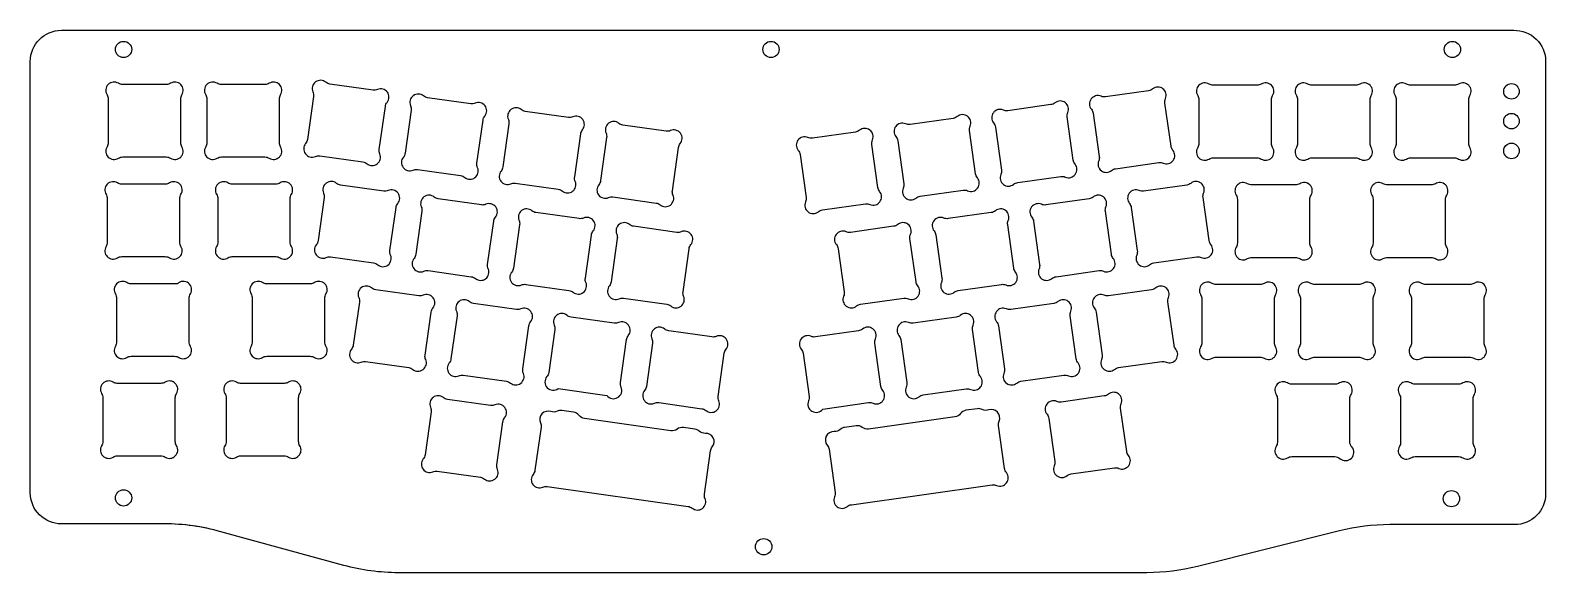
# Model space of a CAD drawing. Header units: millimetres. Extents: x 56 to 348, y 28 to 132.
import ezdxf

# ---------------------------------------------------------------- set-up
doc = ezdxf.new("R2010")
doc.units = ezdxf.units.MM
doc.layers.get('0').update_dxf_attribs({"linetype": 'CONTINUOUS'})

msp = doc.modelspace()

# ---------------------------------------------------------------- linework, layer by layer
for points in [[(61.59, 132.44), (342.02, 132.44, -0.422941), (348.19, 126.44), (348.19, 42.98, -0.41421), (342.19, 36.98), (318.08, 36.98, 0.061512), (308.35, 35.78), (280.94, 28.9, -0.061512), (271.21, 27.7), (211.18, 27.7), (126.67, 27.7, -0.066919), (116.11, 29.12), (92.35, 35.62, 0.069044), (81.48, 37.13), (65, 37.13), (61.59, 37.13, -0.414214), (55.59, 43.13), (55.59, 126.44, -0.414105)], [(82.67, 107.74, 0.78781), (84.87, 109.94, -0.138164), (84.64, 110.77), (84.64, 119.18, -0.138164), (84.87, 120.01, 0.78781), (82.67, 122.21, -0.138138), (81.84, 121.98), (73.43, 121.98, -0.138138), (72.6, 122.21, 0.78781), (70.4, 120.01, -0.138164), (70.64, 119.18), (70.64, 110.77, -0.138164), (70.4, 109.94, 0.78781), (72.6, 107.74, -0.138138), (73.43, 107.98), (81.84, 107.98, -0.138138)], [(89.45, 109.94, 0.78781), (91.65, 107.74, -0.138138), (92.48, 107.98), (100.89, 107.98, -0.138138), (101.72, 107.74, 0.78781), (103.92, 109.94, -0.138164), (103.69, 110.77), (103.69, 119.18, -0.138164), (103.92, 120.01, 0.78781), (101.72, 122.21, -0.138138), (100.89, 121.98), (92.48, 121.98, -0.138138), (91.65, 122.21, 0.78781), (89.45, 120.01, -0.138164), (89.69, 119.18), (89.69, 110.77, -0.138164)], [(124.14, 117.74, -0.138146), (124.48, 118.53, 0.78779), (122.61, 121.02, -0.138151), (121.76, 120.9), (113.43, 122.07, -0.138154), (112.64, 122.42, 0.787741), (110.16, 120.55, -0.138132), (110.27, 119.69), (109.1, 111.36, -0.138169), (108.75, 110.58, 0.787946), (110.63, 108.09, -0.138168), (111.48, 108.21), (119.81, 107.04, -0.138137), (120.6, 106.69, 0.787764), (123.08, 108.56, -0.138154), (122.97, 109.42)], [(129.02, 117.89, -0.138142), (129.14, 117.04), (127.97, 108.71, -0.138153), (127.62, 107.93, 0.787785), (129.49, 105.44, -0.138143), (130.35, 105.56), (138.67, 104.39, -0.138167), (139.46, 104.04, 0.787939), (141.95, 105.91, -0.138169), (141.83, 106.77), (143, 115.09, -0.138127), (143.35, 115.88, 0.787716), (141.47, 118.37, -0.138152), (140.62, 118.25), (132.29, 119.42, -0.138158), (131.51, 119.77, 0.787801)], [(263.19, 119.58, -0.138156), (262.34, 119.7, 0.787845), (260.47, 117.21, -0.138156), (260.82, 116.42), (262, 108.1, -0.138142), (261.89, 107.24, 0.787782), (264.38, 105.37, -0.138154), (265.16, 105.72), (273.49, 106.91, -0.138154), (274.34, 106.79, 0.78779), (276.21, 109.28, -0.138144), (275.86, 110.07), (274.68, 118.39, -0.138154), (274.79, 119.25, 0.787824), (272.3, 121.12, -0.138152), (271.52, 120.77)], [(281, 109.79, 0.78781), (283.2, 107.59, -0.138151), (284.03, 107.82), (292.44, 107.82, -0.138151), (293.27, 107.59, 0.78781), (295.47, 109.79, -0.138152), (295.23, 110.62), (295.23, 119.03, -0.138152), (295.47, 119.86, 0.78781), (293.27, 122.06, -0.138151), (292.44, 121.83), (284.03, 121.83, -0.138151), (283.2, 122.06, 0.78781), (281, 119.86, -0.138152), (281.23, 119.03), (281.23, 110.62, -0.138152)], [(314.52, 109.79, -0.138156), (314.28, 110.62), (314.28, 119.03, -0.138156), (314.52, 119.86, 0.78781), (312.32, 122.06, -0.138147), (311.49, 121.83), (303.08, 121.83, -0.138147), (302.25, 122.06, 0.78781), (300.05, 119.86, -0.138156), (300.28, 119.03), (300.28, 110.62, -0.138156), (300.05, 109.79, 0.78781), (302.25, 107.59, -0.138147), (303.08, 107.83), (311.49, 107.83, -0.138147), (312.32, 107.59, 0.78781)], [(333.33, 110.62), (333.33, 119.03, -0.138156), (333.57, 119.86, 0.78781), (331.37, 122.06, -0.138147), (330.54, 121.83), (322.13, 121.83, -0.138147), (321.3, 122.06, 0.78781), (319.1, 119.86, -0.138156), (319.33, 119.03), (319.33, 110.62, -0.138156), (319.1, 109.79, 0.78781), (321.3, 107.59, -0.138147), (322.13, 107.83), (330.54, 107.83, -0.138147), (331.37, 107.59, 0.78781), (333.57, 109.79, -0.138156)], [(161.87, 112.44, -0.138149), (162.21, 113.23, 0.787797), (160.34, 115.72, -0.13815), (159.49, 115.6), (151.16, 116.77, -0.138159), (150.37, 117.12, 0.787872), (147.89, 115.24, -0.138159), (148, 114.39), (146.83, 106.06, -0.138137), (146.49, 105.27, 0.787742), (148.36, 102.79, -0.138149), (149.21, 102.91), (157.54, 101.74, -0.138161), (158.33, 101.39, 0.78783), (160.81, 103.26, -0.138147), (160.7, 104.12)], [(245.47, 102.71, -0.138145), (246.26, 103.06), (254.59, 104.22, -0.138145), (255.44, 104.11, 0.787785), (257.31, 106.59, -0.138152), (256.97, 107.38), (255.8, 115.71, -0.138164), (255.92, 116.56, 0.787834), (253.44, 118.43, -0.138145), (252.65, 118.09), (244.32, 116.92, -0.138145), (243.47, 117.04, 0.787836), (241.59, 114.55, -0.138164), (241.94, 113.77), (243.1, 105.44, -0.138152), (242.99, 104.58, 0.787787)], [(166.87, 111.74), (165.71, 103.41, -0.138158), (165.36, 102.62, 0.787836), (167.23, 100.14, -0.138151), (168.09, 100.26), (176.42, 99.09, -0.138145), (177.2, 98.75, 0.787785), (179.69, 100.62, -0.138152), (179.57, 101.47), (180.74, 109.8, -0.138158), (181.08, 110.59, 0.787836), (179.21, 113.07, -0.138151), (178.35, 112.96), (170.03, 114.12, -0.138145), (169.24, 114.47, 0.787785), (166.75, 112.59, -0.138152)], [(236.58, 101.47, 0.78779), (238.46, 103.95, -0.138149), (238.11, 104.74), (236.94, 113.07, -0.138154), (237.06, 113.92, 0.78783), (234.57, 115.79, -0.138154), (233.78, 115.44), (225.46, 114.27, -0.138149), (224.6, 114.39, 0.78779), (222.73, 111.91, -0.138149), (223.08, 111.12), (224.25, 102.79, -0.138154), (224.13, 101.94, 0.78783), (226.62, 100.06, -0.138154), (227.4, 100.41), (235.73, 101.58, -0.138149)], [(204.21, 108.47), (205.38, 100.14, -0.138142), (205.27, 99.29, 0.787775), (207.75, 97.41, -0.138152), (208.54, 97.76), (216.87, 98.93, -0.138161), (217.72, 98.81, 0.787788), (219.59, 101.3, -0.138136), (219.25, 102.09), (218.08, 110.42, -0.138157), (218.19, 111.27, 0.787894), (215.71, 113.14, -0.138167), (214.92, 112.79), (206.59, 111.62, -0.138145), (205.74, 111.74, 0.787785), (203.86, 109.25, -0.138151)], [(81.65, 102.74), (73.24, 102.74, -0.138151), (72.41, 102.97, 0.78781), (70.21, 100.77, -0.138152), (70.44, 99.94), (70.44, 91.53, -0.138152), (70.21, 90.7, 0.78781), (72.41, 88.5, -0.138151), (73.24, 88.74), (81.65, 88.74, -0.138151), (82.48, 88.5, 0.78781), (84.68, 90.7, -0.138152), (84.45, 91.53), (84.45, 99.94, -0.138152), (84.68, 100.77, 0.78781), (82.48, 102.97, -0.138151)], [(105.78, 91.53), (105.78, 99.94, -0.138171), (106.01, 100.77, 0.78781), (103.81, 102.97, -0.138132), (102.99, 102.74), (94.58, 102.74, -0.138132), (93.75, 102.97, 0.78781), (91.55, 100.77, -0.138171), (91.78, 99.94), (91.78, 91.53, -0.138171), (91.55, 90.7, 0.78781), (93.75, 88.5, -0.138132), (94.58, 88.74), (102.99, 88.74, -0.138132), (103.81, 88.5, 0.78781), (106.01, 90.7, -0.138171)], [(123.82, 101.37), (115.49, 102.54, -0.13814), (114.71, 102.89, 0.787729), (112.22, 101.02, -0.138142), (112.34, 100.16), (111.17, 91.84, -0.138164), (110.82, 91.05, 0.787845), (112.69, 88.56, -0.138148), (113.55, 88.68), (121.87, 87.51, -0.138152), (122.66, 87.16, 0.787831), (125.15, 89.04, -0.138156), (125.03, 89.89), (126.2, 98.22, -0.13815), (126.55, 99.01, 0.787836), (124.67, 101.49, -0.13816)], [(281.68, 88.57, 0.787709), (283.55, 91.05, -0.138143), (283.21, 91.84), (282.04, 100.17, -0.138176), (282.15, 101.02, 0.787879), (279.67, 102.89, -0.138144), (278.88, 102.55), (270.55, 101.38, -0.138143), (269.7, 101.49, 0.787835), (267.83, 99.01, -0.138166), (268.17, 98.22), (269.34, 89.89, -0.138152), (269.23, 89.04, 0.787818), (271.71, 87.16, -0.138152), (272.5, 87.51), (280.83, 88.68, -0.138134)], [(300.7, 102.82, -0.138145), (299.87, 102.59), (291.46, 102.59, -0.138158), (290.63, 102.82, 0.78781), (288.43, 100.62, -0.138145), (288.66, 99.79), (288.66, 91.38, -0.138158), (288.43, 90.55, 0.78781), (290.63, 88.35, -0.138145), (291.46, 88.58), (299.87, 88.58, -0.137932), (300.7, 88.35, 0.78781), (302.9, 90.55, -0.138371), (302.66, 91.38), (302.66, 99.79, -0.138158), (302.9, 100.62, 0.78781)], [(329.09, 100.62, 0.78781), (326.89, 102.82, -0.138152), (326.06, 102.59), (317.65, 102.59, -0.138151), (316.82, 102.82, 0.78781), (314.62, 100.62, -0.138152), (314.86, 99.79), (314.86, 91.38, -0.138171), (314.62, 90.55, 0.78781), (316.82, 88.35, -0.138131), (317.65, 88.58), (326.06, 88.58, -0.138151), (326.89, 88.35, 0.78781), (329.09, 90.55, -0.138152), (328.86, 91.38), (328.86, 99.79, -0.138151)], [(143.54, 98.84, -0.138165), (142.69, 98.72), (134.36, 99.89, -0.13814), (133.57, 100.24, 0.787798), (131.09, 98.37, -0.138159), (131.2, 97.51), (130.03, 89.19, -0.138141), (129.69, 88.4, 0.787742), (131.56, 85.91, -0.138144), (132.41, 86.03), (140.74, 84.86, -0.138161), (141.53, 84.51, 0.787792), (144.01, 86.38, -0.138137), (143.89, 87.24), (145.07, 95.57, -0.138163), (145.41, 96.35, 0.78791)], [(253.64, 84.86), (261.96, 86.03, -0.138141), (262.82, 85.92, 0.787778), (264.69, 88.4, -0.138154), (264.34, 89.19), (263.17, 97.52, -0.138149), (263.29, 98.37, 0.787797), (260.8, 100.24, -0.13815), (260.02, 99.89), (251.69, 98.72, -0.138152), (250.83, 98.84, 0.787769), (248.96, 96.36, -0.13814), (249.31, 95.57), (250.48, 87.24, -0.138163), (250.36, 86.39, 0.787898), (252.85, 84.51, -0.138162)], [(161.55, 96.07), (153.22, 97.24, -0.138139), (152.44, 97.59, 0.787799), (149.95, 95.72, -0.138161), (150.07, 94.86), (148.9, 86.53, -0.138156), (148.55, 85.75, 0.78781), (150.42, 83.26, -0.138147), (151.27, 83.38), (159.6, 82.21, -0.138142), (160.39, 81.86, 0.787763), (162.87, 83.73, -0.138149), (162.76, 84.59), (163.93, 92.91, -0.138168), (164.28, 93.7, 0.787869), (162.41, 96.19, -0.138149)], [(245.82, 85.75, -0.138145), (245.48, 86.54), (244.31, 94.86, -0.13817), (244.42, 95.72, 0.787882), (241.94, 97.59, -0.138151), (241.15, 97.24), (232.82, 96.07, -0.13814), (231.97, 96.19, 0.787787), (230.1, 93.7, -0.138157), (230.44, 92.92), (231.61, 84.59, -0.138158), (231.5, 83.73, 0.78784), (233.98, 81.86, -0.138153), (234.77, 82.21), (243.1, 83.38, -0.138138), (243.95, 83.26, 0.787732)], [(181.74, 81.08, -0.138154), (181.62, 81.94), (182.79, 90.26, -0.138148), (183.14, 91.05, 0.78779), (181.27, 93.54, -0.138149), (180.42, 93.42), (172.09, 94.59, -0.138154), (171.3, 94.94, 0.787744), (168.82, 93.07, -0.138132), (168.93, 92.21), (167.76, 83.88, -0.13817), (167.41, 83.1, 0.787958), (169.29, 80.61, -0.13817), (170.14, 80.73), (178.47, 79.56, -0.138133), (179.26, 79.21, 0.787749)], [(226.61, 83.88), (225.44, 92.21, -0.138158), (225.56, 93.07, 0.787841), (223.07, 94.94, -0.138152), (222.29, 94.59), (213.96, 93.42, -0.138151), (213.1, 93.54, 0.787886), (211.23, 91.05, -0.138171), (211.58, 90.26), (212.75, 81.94, -0.138131), (212.63, 81.08, 0.787681), (215.12, 79.21, -0.138139), (215.91, 79.56), (224.23, 80.73, -0.138165), (225.09, 80.61, 0.787834), (226.96, 83.1, -0.138144)], [(72.02, 81.53, -0.138156), (72.26, 80.7), (72.26, 72.29, -0.138156), (72.02, 71.46, 0.78781), (74.22, 69.26, -0.138147), (75.05, 69.5), (83.46, 69.5, -0.138147), (84.29, 69.26, 0.78781), (86.49, 71.46, -0.138156), (86.26, 72.29), (86.26, 80.7, -0.138156), (86.49, 81.53, 0.888328), (83.99, 83.5), (75.05, 83.5, -0.138147), (74.22, 83.73, 0.78781)], [(110.48, 69.26, 0.78781), (112.68, 71.46, -0.138156), (112.45, 72.29), (112.45, 80.7, -0.138156), (112.68, 81.53, 0.78781), (110.48, 83.73, -0.138147), (109.65, 83.5), (101.24, 83.5, -0.138147), (100.42, 83.73, 0.78781), (98.22, 81.53, -0.138156), (98.45, 80.7), (98.45, 72.29, -0.138158), (98.22, 71.46, 0.78781), (100.42, 69.26, -0.138144), (101.24, 69.5), (109.65, 69.5, -0.138147)], [(117.6, 70.86, 0.787826), (119.47, 68.37, -0.138158), (120.33, 68.49), (128.65, 67.32, -0.13815), (129.44, 66.97, 0.787748), (131.93, 68.85, -0.138137), (131.81, 69.7), (132.98, 78.03, -0.138161), (133.33, 78.81, 0.787894), (131.46, 81.3, -0.138163), (130.6, 81.18), (122.28, 82.35, -0.138145), (121.49, 82.7, 0.787773), (119, 80.83, -0.138148), (119.12, 79.97), (117.95, 71.65, -0.138149)], [(261.39, 78.03), (262.56, 69.7, -0.138135), (262.45, 68.85, 0.787782), (264.93, 66.97, -0.138161), (265.72, 67.32), (274.05, 68.49, -0.138154), (274.9, 68.38, 0.787742), (276.77, 70.86, -0.138132), (276.43, 71.65), (275.26, 79.98, -0.138159), (275.37, 80.83, 0.787865), (272.89, 82.7, -0.138157), (272.1, 82.35), (263.77, 81.18, -0.138157), (262.92, 81.3, 0.787852), (261.04, 78.82, -0.138156)], [(283.77, 83.58, 0.78781), (281.57, 81.38, -0.13815), (281.8, 80.55), (281.8, 72.14, -0.13815), (281.57, 71.31, 0.78781), (283.77, 69.11, -0.138153), (284.6, 69.34), (293.01, 69.34, -0.138153), (293.84, 69.11, 0.78781), (296.04, 71.31, -0.13815), (295.81, 72.14), (295.81, 80.55, -0.13815), (296.04, 81.38, 0.78781), (293.84, 83.58, -0.138153), (293.01, 83.34), (284.6, 83.34, -0.138153)], [(312.89, 83.58, -0.138153), (312.06, 83.34), (303.65, 83.34, -0.138153), (302.82, 83.58, 0.78781), (300.62, 81.38, -0.13815), (300.85, 80.55), (300.85, 72.14, -0.13815), (300.62, 71.31, 0.78781), (302.82, 69.11, -0.138153), (303.65, 69.34), (312.06, 69.34, -0.138153), (312.89, 69.11, 0.78781), (315.09, 71.31, -0.13815), (314.86, 72.14), (314.86, 80.55, -0.13815), (315.09, 81.38, 0.78781)], [(322.29, 80.55), (322.29, 72.14, -0.138143), (322.05, 71.31, 0.78781), (324.25, 69.11, -0.138159), (325.08, 69.34), (333.49, 69.34, -0.138159), (334.32, 69.11, 0.78781), (336.52, 71.31, -0.138143), (336.29, 72.14), (336.29, 80.55, -0.138143), (336.52, 81.38, 0.78781), (334.32, 83.58, -0.138159), (333.49, 83.34), (325.08, 83.34, -0.138159), (324.25, 83.58, 0.78781), (322.05, 81.38, -0.138143)], [(137.98, 77.32), (136.81, 69, -0.138159), (136.47, 68.21, 0.787847), (138.34, 65.72, -0.138154), (139.19, 65.84), (147.52, 64.67, -0.138158), (148.31, 64.32, 0.78783), (150.79, 66.19, -0.13815), (150.68, 67.05), (151.85, 75.38, -0.138144), (152.19, 76.16, 0.787842), (150.32, 78.65, -0.138167), (149.47, 78.53), (141.14, 79.7, -0.138145), (140.35, 80.05, 0.787722), (137.87, 78.18, -0.138135)], [(242.53, 75.38), (243.7, 67.05, -0.138157), (243.58, 66.2, 0.787854), (246.07, 64.32, -0.138157), (246.85, 64.67), (255.18, 65.84, -0.138137), (256.04, 65.72, 0.787778), (257.91, 68.21, -0.138157), (257.56, 69), (256.39, 77.32, -0.138154), (256.51, 78.18, 0.787761), (254.02, 80.05, -0.138137), (253.23, 79.7), (244.91, 78.53, -0.138158), (244.05, 78.65, 0.787848), (242.18, 76.17, -0.138154)], [(157.53, 63.26), (166.91, 61.94, 0.888369), (169.66, 63.54, -0.138155), (169.54, 64.4), (170.71, 72.72, -0.138148), (171.06, 73.51, 0.78779), (169.18, 76, -0.138149), (168.33, 75.88), (160, 77.05, -0.138153), (159.22, 77.4, 0.78783), (156.73, 75.53, -0.138155), (156.85, 74.67), (155.68, 66.34, -0.138149), (155.33, 65.56, 0.888296)], [(227.99, 62.02), (236.32, 63.19, -0.138162), (237.17, 63.07, 0.787782), (239.04, 65.56, -0.138134), (238.7, 66.35), (237.53, 74.67, -0.138158), (237.64, 75.53, 0.787914), (235.16, 77.4, -0.138171), (234.37, 77.05), (226.04, 75.88, -0.138143), (225.19, 76, 0.787767), (223.32, 73.51, -0.138149), (223.66, 72.72), (224.83, 64.4, -0.138143), (224.72, 63.54, 0.787779), (227.2, 61.67, -0.138152)], [(175.71, 72.02), (174.54, 63.69, -0.138145), (174.2, 62.91, 0.787782), (176.07, 60.42, -0.13815), (176.92, 60.54), (185.25, 59.37, -0.138151), (186.04, 59.02, 0.787876), (188.52, 60.89, -0.138168), (188.41, 61.75), (189.58, 70.07, -0.138136), (189.92, 70.86, 0.787656), (188.05, 73.34, -0.138128), (187.2, 73.23), (178.87, 74.4, -0.138174), (178.08, 74.75, 0.787928), (175.6, 72.88, -0.138159)], [(218.66, 72.02, -0.138146), (218.78, 72.88, 0.78781), (216.29, 74.75, -0.138156), (215.5, 74.4), (207.18, 73.23, -0.138143), (206.32, 73.35, 0.787771), (204.45, 70.86, -0.13815), (204.8, 70.07), (205.97, 61.75, -0.138156), (205.85, 60.89, 0.888288), (208.6, 59.29), (217.45, 60.54, -0.13816), (218.31, 60.42, 0.78788), (220.18, 62.91, -0.13816), (219.83, 63.69)], [(69.36, 52.22, 0.78781), (71.56, 50.02, -0.138155), (72.38, 50.26), (80.79, 50.26, -0.138271), (81.62, 50.02, 0.78781), (83.82, 52.22, -0.138032), (83.59, 53.05), (83.59, 61.46, -0.138148), (83.82, 62.29, 0.78781), (81.62, 64.49, -0.138155), (80.79, 64.26), (72.38, 64.26, -0.138148), (71.56, 64.49, 0.78781), (69.36, 62.29, -0.138155), (69.59, 61.46), (69.59, 53.05, -0.138148)], [(104.6, 64.26), (96.2, 64.26, -0.138149), (95.37, 64.49, 0.78781), (93.17, 62.29, -0.138154), (93.4, 61.46), (93.4, 53.05, -0.138154), (93.17, 52.22, 0.78781), (95.37, 50.02, -0.138149), (96.2, 50.26), (104.6, 50.26, -0.138149), (105.43, 50.02, 0.78781), (107.63, 52.22, -0.138154), (107.4, 53.05), (107.4, 61.46, -0.138154), (107.63, 62.29, 0.78781), (105.43, 64.49, -0.138149)], [(296.38, 61.31), (296.38, 52.9, -0.138135), (296.14, 52.07, 0.78781), (298.34, 49.87, -0.138167), (299.17, 50.11), (307.47, 50.11, -0.178528), (308.5, 49.72, 0.923083), (310.76, 51.98, -0.177899), (310.38, 53.01), (310.38, 61.31, -0.138135), (310.61, 62.14, 0.78781), (308.41, 64.34, -0.138167), (307.58, 64.1), (299.17, 64.1, -0.138135), (298.34, 64.34, 0.78781), (296.14, 62.14, -0.138167)], [(331.39, 64.1), (322.98, 64.1, -0.138149), (322.16, 64.34, 0.78781), (319.96, 62.14, -0.138154), (320.19, 61.31), (320.19, 52.9, -0.138154), (319.96, 52.07, 0.78781), (322.16, 49.87, -0.138149), (322.98, 50.11), (331.39, 50.11, -0.138149), (332.22, 49.87, 0.78781), (334.42, 52.07, -0.138154), (334.19, 52.9), (334.19, 61.31, -0.138154), (334.42, 62.14, 0.78781), (332.22, 64.34, -0.138149)], [(134.18, 47.31), (142.51, 46.14, -0.138147), (143.3, 45.79, 0.787738), (145.78, 47.66, -0.138137), (145.67, 48.51), (146.84, 56.84, -0.138162), (147.18, 57.63, 0.787885), (145.31, 60.11, -0.13816), (144.46, 60), (136.13, 61.17, -0.138147), (135.34, 61.52, 0.787785), (132.86, 59.64, -0.138149), (132.97, 58.79), (131.8, 50.46, -0.138149), (131.46, 49.67, 0.787834), (133.33, 47.19, -0.138159)], [(253.42, 49.18, -0.138142), (253.31, 48.33, 0.78778), (255.79, 46.45, -0.138153), (256.58, 46.8), (264.91, 47.97, -0.138161), (265.76, 47.85, 0.787784), (267.63, 50.34, -0.138135), (267.29, 51.13), (266.12, 59.46, -0.138157), (266.23, 60.31, 0.787898), (263.75, 62.18, -0.138168), (262.96, 61.83), (254.63, 60.66, -0.138146), (253.78, 60.78, 0.787781), (251.91, 58.29, -0.13815), (252.25, 57.51)], [(179.29, 55.1), (162.6, 57.45, -0.203525), (161.54, 58.09, 0.203437), (160.48, 58.73), (158.25, 59.04, 0.152624), (157.32, 58.89, -0.20383), (156.08, 58.81, 0.6547), (154.08, 56.66, -0.138151), (154.2, 55.81), (153.03, 47.48, -0.138164), (152.68, 46.69, 0.787859), (154.55, 44.21, -0.138151), (155.4, 44.32), (182.6, 40.5, -0.138151), (183.39, 40.16, 0.787801), (185.87, 42.03, -0.138149), (185.75, 42.88), (186.92, 51.21, -0.138151), (187.27, 52, 0.654795), (185.94, 54.61, -0.203801), (184.77, 55.03, 0.152382), (183.92, 55.43), (181.69, 55.75, 0.203566), (180.49, 55.42, -0.203492)], [(239.41, 59.22, 0.152382), (238.48, 59.37), (236.25, 59.06, 0.203566), (235.19, 58.42, -0.203492), (234.13, 57.78), (217.44, 55.44, -0.203525), (216.24, 55.76, 0.203437), (215.04, 56.08), (212.82, 55.77, 0.152624), (211.96, 55.36, -0.203829), (210.79, 54.94, 0.6547), (209.46, 52.33, -0.138151), (209.81, 51.54), (210.98, 43.21, -0.138151), (210.86, 42.36, 0.787859), (213.35, 40.49, -0.138164), (214.13, 40.83), (241.33, 44.66, -0.138149), (242.18, 44.54, 0.787801), (244.05, 47.03, -0.138151), (243.71, 47.81), (242.53, 56.14, -0.138151), (242.65, 56.99, 0.654795), (240.65, 59.14, -0.203801)]]:
    msp.add_lwpolyline(points, format="xyb", close=True)
for centre, radius in [((73.59, 128.74), 1.57), ((198.61, 128.74), 1.57), ((330.19, 128.74), 1.57), ((341.59, 120.65), 1.5), ((341.59, 114.9), 1.5), ((341.59, 109.15), 1.5), ((73.59, 42.15), 1.57), ((330, 42), 1.57), ((197.19, 32.72), 1.58)]:
    msp.add_circle(centre, radius)
msp.add_arc((81.48, -2.87), 40, 78.3704, 90)

doc.saveas('drawing.dxf')
